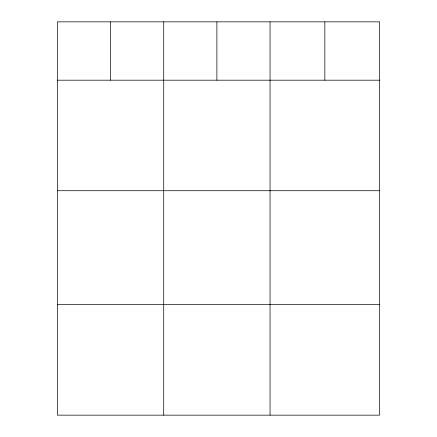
<?xml version="1.0" encoding="UTF-8"?>
<svg xmlns="http://www.w3.org/2000/svg" width="437" height="437" viewBox="0 0 437 437"><rect width="100%" height="100%" fill="white"/><g stroke="black" fill="none" stroke-linecap="round" stroke-linejoin="round"><path stroke-width="0.66" d="M379.616 80.19L379.616 415.15L57.384 415.15L57.384 21.85L379.616 21.85L379.616 80.19L57.384 80.19M57.384 190.723L379.616 190.723M57.384 304.611L379.616 304.611M324.838 21.85L324.838 80.19M270.055 21.85L270.055 415.15M216.889 21.85L216.889 80.19M163.722 21.85L163.722 415.15M110.55 21.85L110.55 80.19"/></g></svg>
